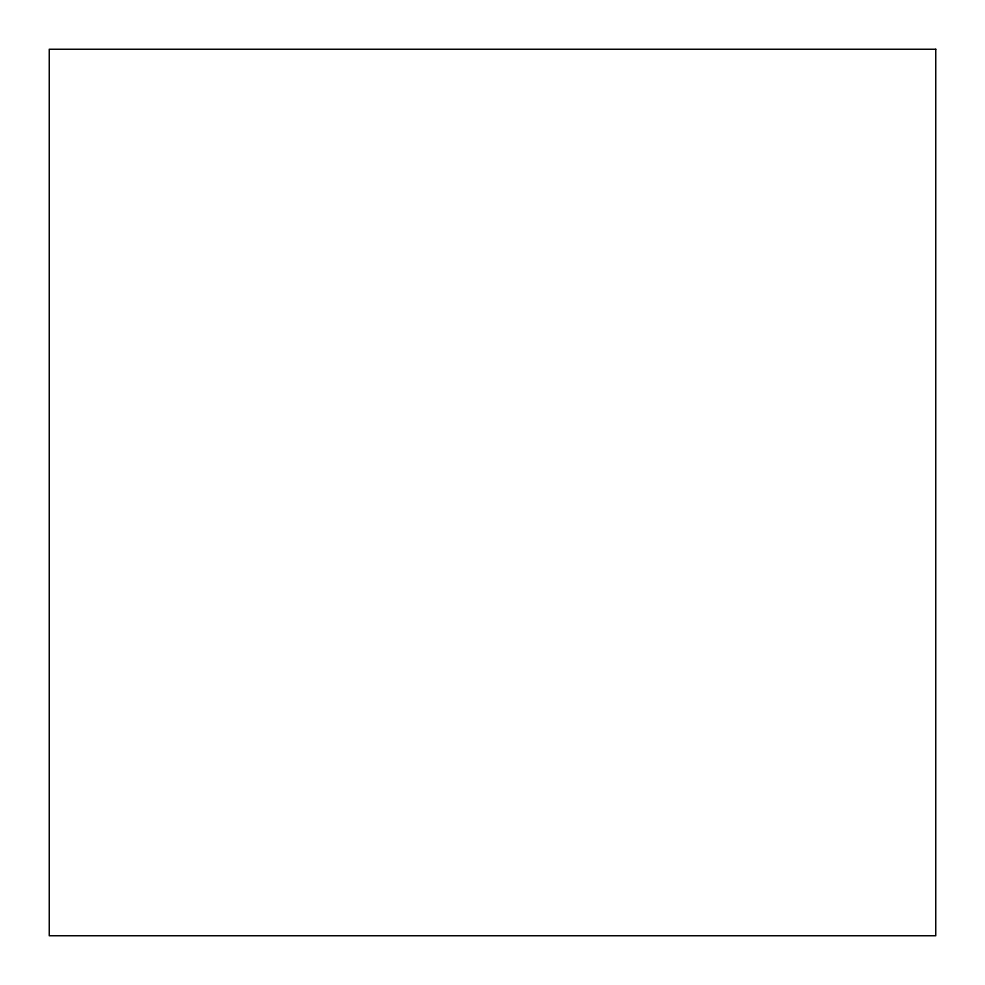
<?xml version="1.0" encoding="UTF-8"?>
<svg xmlns="http://www.w3.org/2000/svg" width="985" height="985" viewBox="0 0 985 985"><rect width="100%" height="100%" fill="white"/><g stroke="black" fill="none" stroke-linecap="round" stroke-linejoin="round"><path stroke-width="1.48" d="M935.75 49.25L49.25 49.25L49.25 935.75L935.75 935.75L935.75 49.25"/></g></svg>
